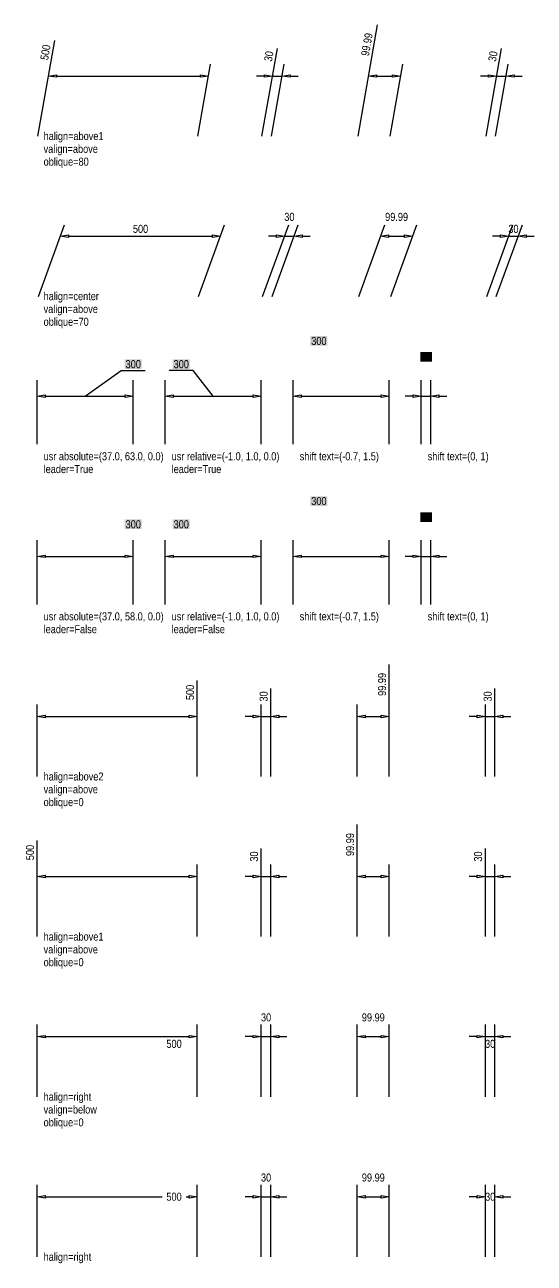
# Model space of a CAD drawing. Header units: metres. Extents: x -0.4 to 49.5, y -0.9 to 73.6.
# Drawn here: x 33.61 to 49.53, y 34.92 to 73.6 of the extents above; entities that cross this region are included whole.
import ezdxf

# ---------------------------------------------------------------- set-up
doc = ezdxf.new("R2010")
doc.units = ezdxf.units.M
doc.styles.add('OpenSansCondensed-Light', font='OpenSansCondensed-Light.ttf')
doc.dimstyles.new('CLOSEDBLANK', dxfattribs={"dimtxt": 0.25, "dimasz": 0.25, "dimexe": 0.375, "dimexo": 0.125, "dimgap": 0.1, "dimtad": 1, "dimlfac": 100, "dimzin": 12, "dimdsep": 46, "dimtxsty": 'OpenSansCondensed-Light', "dimblk": 'CLOSEDBLANK', "dimcen": 2.5, "dimazin": 3, "dimtfac": 0.5, "dimtmove": 2, "dimatfit": 3})

# ---------------------------------------------------------------- blocks, each defined once
blk = doc.blocks.new('_CLOSEDBLANK')
at = {"color": 0, "linetype": 'BYBLOCK'}
blk.add_lwpolyline([(-1, 0.16), (0, 0), (-1, -0.16)], close=True, dxfattribs=at)
blk = doc.blocks.new('*D149')
for p, q in [((34, 35.125), (34, 37.375)), ((39, 35.125), (39, 37.375)), ((34.25, 37), (37.9, 37)), ((38.65, 37), (38.75, 37))]:
    blk.add_line(p, q)
at = {"layer": 'Defpoints'}
for p in [(34, 37), (34, 35), (39, 35)]:
    blk.add_point(p, dxfattribs=at)
at = {"xscale": 0.25, "yscale": 0.25, "rotation": 180}
blk.add_blockref('_CLOSEDBLANK', (34, 37), dxfattribs=at)
at = {"xscale": 0.25, "yscale": 0.25}
blk.add_blockref('_CLOSEDBLANK', (39, 37), dxfattribs=at)
at = {"insert": (38.275, 37), "char_height": 0.25, "attachment_point": 5, "style": 'OpenSansCondensed-Light'}
blk.add_mtext('500', dxfattribs=at)
blk = doc.blocks.new('*D150')
for p, q in [((41, 35.125), (41, 37.375)), ((41.3, 35.125), (41.3, 37.375)), ((40.75, 37), (40.5, 37)), ((41, 37), (41.3, 37)), ((41.55, 37), (41.8, 37))]:
    blk.add_line(p, q)
at = {"layer": 'Defpoints'}
for p in [(41, 37), (41, 35), (41.3, 35)]:
    blk.add_point(p, dxfattribs=at)
at = {"xscale": 0.25, "yscale": 0.25}
blk.add_blockref('_CLOSEDBLANK', (41, 37), dxfattribs=at)
at = {"xscale": 0.25, "yscale": 0.25, "rotation": 180}
blk.add_blockref('_CLOSEDBLANK', (41.3, 37), dxfattribs=at)
at = {"insert": (41.15, 37.6), "char_height": 0.25, "attachment_point": 5, "style": 'OpenSansCondensed-Light'}
blk.add_mtext('30', dxfattribs=at)
blk = doc.blocks.new('*D151')
for p, q in [((44, 35.125), (44, 37.375)), ((44.9999, 35.125), (44.9999, 37.375)), ((44.25, 37), (44.7499, 37))]:
    blk.add_line(p, q)
at = {"layer": 'Defpoints'}
for p in [(44, 37), (44, 35), (44.9999, 35)]:
    blk.add_point(p, dxfattribs=at)
at = {"xscale": 0.25, "yscale": 0.25, "rotation": 180}
blk.add_blockref('_CLOSEDBLANK', (44, 37), dxfattribs=at)
at = {"xscale": 0.25, "yscale": 0.25}
blk.add_blockref('_CLOSEDBLANK', (44.9999, 37), dxfattribs=at)
at = {"insert": (44.49995, 37.6), "char_height": 0.25, "attachment_point": 5, "style": 'OpenSansCondensed-Light'}
blk.add_mtext('99.99', dxfattribs=at)
blk = doc.blocks.new('*D152')
for p, q in [((48, 35.125), (48, 37.375)), ((48.3, 35.125), (48.3, 37.375)), ((47.75, 37), (47.5, 37)), ((48.55, 37), (48.8, 37))]:
    blk.add_line(p, q)
at = {"layer": 'Defpoints'}
for p in [(48, 37), (48, 35), (48.3, 35)]:
    blk.add_point(p, dxfattribs=at)
at = {"xscale": 0.25, "yscale": 0.25}
blk.add_blockref('_CLOSEDBLANK', (48, 37), dxfattribs=at)
at = {"xscale": 0.25, "yscale": 0.25, "rotation": 180}
blk.add_blockref('_CLOSEDBLANK', (48.3, 37), dxfattribs=at)
at = {"insert": (48.15, 37), "char_height": 0.25, "attachment_point": 5, "style": 'OpenSansCondensed-Light'}
blk.add_mtext('30', dxfattribs=at)
blk = doc.blocks.new('*D153')
for p, q in [((34, 40.125), (34, 42.375)), ((39, 40.125), (39, 42.375)), ((34.25, 42), (38.75, 42))]:
    blk.add_line(p, q)
at = {"layer": 'Defpoints'}
for p in [(34, 42), (34, 40), (39, 40)]:
    blk.add_point(p, dxfattribs=at)
at = {"xscale": 0.25, "yscale": 0.25, "rotation": 180}
blk.add_blockref('_CLOSEDBLANK', (34, 42), dxfattribs=at)
at = {"xscale": 0.25, "yscale": 0.25}
blk.add_blockref('_CLOSEDBLANK', (39, 42), dxfattribs=at)
at = {"insert": (38.275, 41.775), "char_height": 0.25, "attachment_point": 5, "style": 'OpenSansCondensed-Light'}
blk.add_mtext('500', dxfattribs=at)
blk = doc.blocks.new('*D154')
for p, q in [((41, 40.125), (41, 42.375)), ((41.3, 40.125), (41.3, 42.375)), ((40.75, 42), (40.5, 42)), ((41, 42), (41.3, 42)), ((41.55, 42), (41.8, 42))]:
    blk.add_line(p, q)
at = {"layer": 'Defpoints'}
for p in [(41, 42), (41, 40), (41.3, 40)]:
    blk.add_point(p, dxfattribs=at)
at = {"xscale": 0.25, "yscale": 0.25}
blk.add_blockref('_CLOSEDBLANK', (41, 42), dxfattribs=at)
at = {"xscale": 0.25, "yscale": 0.25, "rotation": 180}
blk.add_blockref('_CLOSEDBLANK', (41.3, 42), dxfattribs=at)
at = {"insert": (41.15, 42.6), "char_height": 0.25, "attachment_point": 5, "style": 'OpenSansCondensed-Light'}
blk.add_mtext('30', dxfattribs=at)
blk = doc.blocks.new('*D155')
for p, q in [((44, 40.125), (44, 42.375)), ((44.9999, 40.125), (44.9999, 42.375)), ((44.25, 42), (44.7499, 42))]:
    blk.add_line(p, q)
at = {"layer": 'Defpoints'}
for p in [(44, 42), (44, 40), (44.9999, 40)]:
    blk.add_point(p, dxfattribs=at)
at = {"xscale": 0.25, "yscale": 0.25, "rotation": 180}
blk.add_blockref('_CLOSEDBLANK', (44, 42), dxfattribs=at)
at = {"xscale": 0.25, "yscale": 0.25}
blk.add_blockref('_CLOSEDBLANK', (44.9999, 42), dxfattribs=at)
at = {"insert": (44.49995, 42.6), "char_height": 0.25, "attachment_point": 5, "style": 'OpenSansCondensed-Light'}
blk.add_mtext('99.99', dxfattribs=at)
blk = doc.blocks.new('*D156')
for p, q in [((48, 40.125), (48, 42.375)), ((48.3, 40.125), (48.3, 42.375)), ((47.75, 42), (47.5, 42)), ((48, 42), (48.3, 42)), ((48.55, 42), (48.8, 42))]:
    blk.add_line(p, q)
at = {"layer": 'Defpoints'}
for p in [(48, 42), (48, 40), (48.3, 40)]:
    blk.add_point(p, dxfattribs=at)
at = {"xscale": 0.25, "yscale": 0.25}
blk.add_blockref('_CLOSEDBLANK', (48, 42), dxfattribs=at)
at = {"xscale": 0.25, "yscale": 0.25, "rotation": 180}
blk.add_blockref('_CLOSEDBLANK', (48.3, 42), dxfattribs=at)
at = {"insert": (48.15, 41.775), "char_height": 0.25, "attachment_point": 5, "style": 'OpenSansCondensed-Light'}
blk.add_mtext('30', dxfattribs=at)
blk = doc.blocks.new('*D157')
for p, q in [((34, 45.125), (34, 48.125)), ((39, 45.125), (39, 47.375)), ((34.25, 47), (38.75, 47))]:
    blk.add_line(p, q)
at = {"layer": 'Defpoints'}
for p in [(34, 47), (34, 45), (39, 45)]:
    blk.add_point(p, dxfattribs=at)
at = {"xscale": 0.25, "yscale": 0.25, "rotation": 180}
blk.add_blockref('_CLOSEDBLANK', (34, 47), dxfattribs=at)
at = {"xscale": 0.25, "yscale": 0.25}
blk.add_blockref('_CLOSEDBLANK', (39, 47), dxfattribs=at)
at = {"insert": (33.775, 47.75), "char_height": 0.25, "attachment_point": 5, "rotation": 90, "style": 'OpenSansCondensed-Light'}
blk.add_mtext('500', dxfattribs=at)
blk = doc.blocks.new('*D158')
for p, q in [((41, 45.125), (41, 47.875)), ((41.3, 45.125), (41.3, 47.375)), ((40.75, 47), (40.5, 47)), ((41, 47), (41.3, 47)), ((41.55, 47), (41.8, 47))]:
    blk.add_line(p, q)
at = {"layer": 'Defpoints'}
for p in [(41, 47), (41, 45), (41.3, 45)]:
    blk.add_point(p, dxfattribs=at)
at = {"xscale": 0.25, "yscale": 0.25}
blk.add_blockref('_CLOSEDBLANK', (41, 47), dxfattribs=at)
at = {"xscale": 0.25, "yscale": 0.25, "rotation": 180}
blk.add_blockref('_CLOSEDBLANK', (41.3, 47), dxfattribs=at)
at = {"insert": (40.775, 47.625), "char_height": 0.25, "attachment_point": 5, "rotation": 90, "style": 'OpenSansCondensed-Light'}
blk.add_mtext('30', dxfattribs=at)
blk = doc.blocks.new('*D159')
for p, q in [((44, 45.125), (44, 48.625)), ((44.9999, 45.125), (44.9999, 47.375)), ((44.25, 47), (44.7499, 47))]:
    blk.add_line(p, q)
at = {"layer": 'Defpoints'}
for p in [(44, 47), (44, 45), (44.9999, 45)]:
    blk.add_point(p, dxfattribs=at)
at = {"xscale": 0.25, "yscale": 0.25, "rotation": 180}
blk.add_blockref('_CLOSEDBLANK', (44, 47), dxfattribs=at)
at = {"xscale": 0.25, "yscale": 0.25}
blk.add_blockref('_CLOSEDBLANK', (44.9999, 47), dxfattribs=at)
at = {"insert": (43.775, 48), "char_height": 0.25, "attachment_point": 5, "rotation": 90, "style": 'OpenSansCondensed-Light'}
blk.add_mtext('99.99', dxfattribs=at)
blk = doc.blocks.new('*D160')
for p, q in [((48, 45.125), (48, 47.875)), ((48.3, 45.125), (48.3, 47.375)), ((47.75, 47), (47.5, 47)), ((48, 47), (48.3, 47)), ((48.55, 47), (48.8, 47))]:
    blk.add_line(p, q)
at = {"layer": 'Defpoints'}
for p in [(48, 47), (48, 45), (48.3, 45)]:
    blk.add_point(p, dxfattribs=at)
at = {"xscale": 0.25, "yscale": 0.25}
blk.add_blockref('_CLOSEDBLANK', (48, 47), dxfattribs=at)
at = {"xscale": 0.25, "yscale": 0.25, "rotation": 180}
blk.add_blockref('_CLOSEDBLANK', (48.3, 47), dxfattribs=at)
at = {"insert": (47.775, 47.625), "char_height": 0.25, "attachment_point": 5, "rotation": 90, "style": 'OpenSansCondensed-Light'}
blk.add_mtext('30', dxfattribs=at)
blk = doc.blocks.new('*D161')
for p, q in [((39, 50.125), (39, 53.125)), ((34, 50.125), (34, 52.375)), ((34.25, 52), (38.75, 52))]:
    blk.add_line(p, q)
at = {"layer": 'Defpoints'}
for p in [(34, 52), (34, 50), (39, 50)]:
    blk.add_point(p, dxfattribs=at)
at = {"xscale": 0.25, "yscale": 0.25, "rotation": 180}
blk.add_blockref('_CLOSEDBLANK', (34, 52), dxfattribs=at)
at = {"xscale": 0.25, "yscale": 0.25}
blk.add_blockref('_CLOSEDBLANK', (39, 52), dxfattribs=at)
at = {"insert": (38.775, 52.75), "char_height": 0.25, "attachment_point": 5, "rotation": 90, "style": 'OpenSansCondensed-Light'}
blk.add_mtext('500', dxfattribs=at)
blk = doc.blocks.new('*D162')
for p, q in [((41.3, 50.125), (41.3, 52.875)), ((41, 50.125), (41, 52.375)), ((40.75, 52), (40.5, 52)), ((41, 52), (41.3, 52)), ((41.55, 52), (41.8, 52))]:
    blk.add_line(p, q)
at = {"layer": 'Defpoints'}
for p in [(41, 52), (41, 50), (41.3, 50)]:
    blk.add_point(p, dxfattribs=at)
at = {"xscale": 0.25, "yscale": 0.25}
blk.add_blockref('_CLOSEDBLANK', (41, 52), dxfattribs=at)
at = {"xscale": 0.25, "yscale": 0.25, "rotation": 180}
blk.add_blockref('_CLOSEDBLANK', (41.3, 52), dxfattribs=at)
at = {"insert": (41.075, 52.625), "char_height": 0.25, "attachment_point": 5, "rotation": 90, "style": 'OpenSansCondensed-Light'}
blk.add_mtext('30', dxfattribs=at)
blk = doc.blocks.new('*D163')
for p, q in [((44.9999, 50.125), (44.9999, 53.625)), ((44, 50.125), (44, 52.375)), ((44.25, 52), (44.7499, 52))]:
    blk.add_line(p, q)
at = {"layer": 'Defpoints'}
for p in [(44, 52), (44, 50), (44.9999, 50)]:
    blk.add_point(p, dxfattribs=at)
at = {"xscale": 0.25, "yscale": 0.25, "rotation": 180}
blk.add_blockref('_CLOSEDBLANK', (44, 52), dxfattribs=at)
at = {"xscale": 0.25, "yscale": 0.25}
blk.add_blockref('_CLOSEDBLANK', (44.9999, 52), dxfattribs=at)
at = {"insert": (44.7749, 53), "char_height": 0.25, "attachment_point": 5, "rotation": 90, "style": 'OpenSansCondensed-Light'}
blk.add_mtext('99.99', dxfattribs=at)
blk = doc.blocks.new('*D164')
for p, q in [((48.3, 50.125), (48.3, 52.875)), ((48, 50.125), (48, 52.375)), ((47.75, 52), (47.5, 52)), ((48, 52), (48.3, 52)), ((48.55, 52), (48.8, 52))]:
    blk.add_line(p, q)
at = {"layer": 'Defpoints'}
for p in [(48, 52), (48, 50), (48.3, 50)]:
    blk.add_point(p, dxfattribs=at)
at = {"xscale": 0.25, "yscale": 0.25}
blk.add_blockref('_CLOSEDBLANK', (48, 52), dxfattribs=at)
at = {"xscale": 0.25, "yscale": 0.25, "rotation": 180}
blk.add_blockref('_CLOSEDBLANK', (48.3, 52), dxfattribs=at)
at = {"insert": (48.075, 52.625), "char_height": 0.25, "attachment_point": 5, "rotation": 90, "style": 'OpenSansCondensed-Light'}
blk.add_mtext('30', dxfattribs=at)
blk = doc.blocks.new('*D165')
for p, q in [((34, 55.5), (34, 57.5)), ((37, 55.5), (37, 57.5)), ((34.25, 57), (36.75, 57))]:
    blk.add_line(p, q)
at = {"layer": 'Defpoints'}
for p in [(34, 57), (34, 55), (37, 55)]:
    blk.add_point(p, dxfattribs=at)
at = {"xscale": 0.25, "yscale": 0.25, "rotation": 180}
blk.add_blockref('_CLOSEDBLANK', (34, 57), dxfattribs=at)
at = {"xscale": 0.25, "yscale": 0.25}
blk.add_blockref('_CLOSEDBLANK', (37, 57), dxfattribs=at)
at = {"insert": (37, 58), "char_height": 0.25, "attachment_point": 5, "style": 'OpenSansCondensed-Light', "bg_fill": 1, "box_fill_scale": 1.1, "bg_fill_color": 4}
blk.add_mtext('300', dxfattribs=at)
blk = doc.blocks.new('*D166')
for p, q in [((38, 55.5), (38, 57.5)), ((41, 55.5), (41, 57.5)), ((38.25, 57), (40.75, 57))]:
    blk.add_line(p, q)
at = {"layer": 'Defpoints'}
for p in [(38, 57), (38, 55), (41, 55)]:
    blk.add_point(p, dxfattribs=at)
at = {"xscale": 0.25, "yscale": 0.25, "rotation": 180}
blk.add_blockref('_CLOSEDBLANK', (38, 57), dxfattribs=at)
at = {"xscale": 0.25, "yscale": 0.25}
blk.add_blockref('_CLOSEDBLANK', (41, 57), dxfattribs=at)
at = {"insert": (38.5, 58), "char_height": 0.25, "attachment_point": 5, "style": 'OpenSansCondensed-Light', "bg_fill": 1, "box_fill_scale": 1.1, "bg_fill_color": 4}
blk.add_mtext('300', dxfattribs=at)
blk = doc.blocks.new('*D167')
for p, q in [((42, 55.5), (42, 57.5)), ((45, 55.5), (45, 57.5)), ((42.25, 57), (44.75, 57))]:
    blk.add_line(p, q)
at = {"layer": 'Defpoints'}
for p in [(42, 57), (42, 55), (45, 55)]:
    blk.add_point(p, dxfattribs=at)
at = {"xscale": 0.25, "yscale": 0.25, "rotation": 180}
blk.add_blockref('_CLOSEDBLANK', (42, 57), dxfattribs=at)
at = {"xscale": 0.25, "yscale": 0.25}
blk.add_blockref('_CLOSEDBLANK', (45, 57), dxfattribs=at)
at = {"insert": (42.8, 58.725), "char_height": 0.25, "attachment_point": 5, "style": 'OpenSansCondensed-Light', "bg_fill": 1, "box_fill_scale": 1.1, "bg_fill_color": 4}
blk.add_mtext('300', dxfattribs=at)
blk = doc.blocks.new('*D168')
for p, q in [((46, 55.5), (46, 57.5)), ((46.3, 55.5), (46.3, 57.5)), ((45.75, 57), (45.5, 57)), ((46, 57), (46.3, 57)), ((46.55, 57), (46.8, 57))]:
    blk.add_line(p, q)
at = {"layer": 'Defpoints'}
for p in [(46, 57), (46, 55), (46.3, 55)]:
    blk.add_point(p, dxfattribs=at)
at = {"xscale": 0.25, "yscale": 0.25}
blk.add_blockref('_CLOSEDBLANK', (46, 57), dxfattribs=at)
at = {"xscale": 0.25, "yscale": 0.25, "rotation": 180}
blk.add_blockref('_CLOSEDBLANK', (46.3, 57), dxfattribs=at)
at = {"insert": (46.15, 58.225), "char_height": 0.25, "attachment_point": 5, "style": 'OpenSansCondensed-Light', "bg_fill": 1, "box_fill_scale": 1.1, "bg_fill_color": 4}
blk.add_mtext('30', dxfattribs=at)
blk = doc.blocks.new('*D169')
for p, q in [((35.5, 62), (36.625, 62.8)), ((36.625, 62.8), (37.375, 62.8)), ((34, 60.5), (34, 62.5)), ((37, 60.5), (37, 62.5)), ((34.25, 62), (36.75, 62))]:
    blk.add_line(p, q)
at = {"layer": 'Defpoints'}
for p in [(34, 62), (34, 60), (37, 60)]:
    blk.add_point(p, dxfattribs=at)
at = {"xscale": 0.25, "yscale": 0.25, "rotation": 180}
blk.add_blockref('_CLOSEDBLANK', (34, 62), dxfattribs=at)
at = {"xscale": 0.25, "yscale": 0.25}
blk.add_blockref('_CLOSEDBLANK', (37, 62), dxfattribs=at)
at = {"insert": (37, 63), "char_height": 0.25, "attachment_point": 5, "style": 'OpenSansCondensed-Light', "bg_fill": 1, "box_fill_scale": 1.1, "bg_fill_color": 4}
blk.add_mtext('300', dxfattribs=at)
blk = doc.blocks.new('*D170')
for p, q in [((38.875, 62.8), (38.125, 62.8)), ((39.5, 62), (38.875, 62.8)), ((38, 60.5), (38, 62.5)), ((41, 60.5), (41, 62.5)), ((38.25, 62), (40.75, 62))]:
    blk.add_line(p, q)
at = {"layer": 'Defpoints'}
for p in [(38, 62), (38, 60), (41, 60)]:
    blk.add_point(p, dxfattribs=at)
at = {"xscale": 0.25, "yscale": 0.25, "rotation": 180}
blk.add_blockref('_CLOSEDBLANK', (38, 62), dxfattribs=at)
at = {"xscale": 0.25, "yscale": 0.25}
blk.add_blockref('_CLOSEDBLANK', (41, 62), dxfattribs=at)
at = {"insert": (38.5, 63), "char_height": 0.25, "attachment_point": 5, "style": 'OpenSansCondensed-Light', "bg_fill": 1, "box_fill_scale": 1.1, "bg_fill_color": 4}
blk.add_mtext('300', dxfattribs=at)
blk = doc.blocks.new('*D171')
for p, q in [((42, 60.5), (42, 62.5)), ((45, 60.5), (45, 62.5)), ((42.25, 62), (44.75, 62))]:
    blk.add_line(p, q)
at = {"layer": 'Defpoints'}
for p in [(42, 62), (42, 60), (45, 60)]:
    blk.add_point(p, dxfattribs=at)
at = {"xscale": 0.25, "yscale": 0.25, "rotation": 180}
blk.add_blockref('_CLOSEDBLANK', (42, 62), dxfattribs=at)
at = {"xscale": 0.25, "yscale": 0.25}
blk.add_blockref('_CLOSEDBLANK', (45, 62), dxfattribs=at)
at = {"insert": (42.8, 63.725), "char_height": 0.25, "attachment_point": 5, "style": 'OpenSansCondensed-Light', "bg_fill": 1, "box_fill_scale": 1.1, "bg_fill_color": 4}
blk.add_mtext('300', dxfattribs=at)
blk = doc.blocks.new('*D172')
for p, q in [((46, 60.5), (46, 62.5)), ((46.3, 60.5), (46.3, 62.5)), ((45.75, 62), (45.5, 62)), ((46, 62), (46.3, 62)), ((46.55, 62), (46.8, 62))]:
    blk.add_line(p, q)
at = {"layer": 'Defpoints'}
for p in [(46, 62), (46, 60), (46.3, 60)]:
    blk.add_point(p, dxfattribs=at)
at = {"xscale": 0.25, "yscale": 0.25}
blk.add_blockref('_CLOSEDBLANK', (46, 62), dxfattribs=at)
at = {"xscale": 0.25, "yscale": 0.25, "rotation": 180}
blk.add_blockref('_CLOSEDBLANK', (46.3, 62), dxfattribs=at)
at = {"insert": (46.15, 63.225), "char_height": 0.25, "attachment_point": 5, "style": 'OpenSansCondensed-Light', "bg_fill": 1, "box_fill_scale": 1.1, "bg_fill_color": 4}
blk.add_mtext('30', dxfattribs=at)
blk = doc.blocks.new('*D173')
for p, q in [((34.043, 65.117), (34.856, 67.352)), ((39.043, 65.117), (39.856, 67.352)), ((34.978, 67), (39.478, 67))]:
    blk.add_line(p, q)
at = {"layer": 'Defpoints'}
for p in [(34.728, 67), (34, 65), (39, 65)]:
    blk.add_point(p, dxfattribs=at)
at = {"xscale": 0.25, "yscale": 0.25, "rotation": 180}
blk.add_blockref('_CLOSEDBLANK', (34.728, 67), dxfattribs=at)
at = {"xscale": 0.25, "yscale": 0.25}
blk.add_blockref('_CLOSEDBLANK', (39.728, 67), dxfattribs=at)
at = {"insert": (37.228, 67.225), "char_height": 0.25, "attachment_point": 5, "style": 'OpenSansCondensed-Light'}
blk.add_mtext('500', dxfattribs=at)
blk = doc.blocks.new('*D174')
for p, q in [((41.043, 65.117), (41.856, 67.352)), ((41.343, 65.117), (42.156, 67.352)), ((41.478, 67), (41.228, 67)), ((41.728, 67), (42.028, 67)), ((42.278, 67), (42.528, 67))]:
    blk.add_line(p, q)
at = {"layer": 'Defpoints'}
for p in [(41.728, 67), (41, 65), (41.3, 65)]:
    blk.add_point(p, dxfattribs=at)
at = {"xscale": 0.25, "yscale": 0.25}
blk.add_blockref('_CLOSEDBLANK', (41.728, 67), dxfattribs=at)
at = {"xscale": 0.25, "yscale": 0.25, "rotation": 180}
blk.add_blockref('_CLOSEDBLANK', (42.028, 67), dxfattribs=at)
at = {"insert": (41.878, 67.6), "char_height": 0.25, "attachment_point": 5, "style": 'OpenSansCondensed-Light'}
blk.add_mtext('30', dxfattribs=at)
blk = doc.blocks.new('*D175')
for p, q in [((44.043, 65.117), (44.856, 67.352)), ((45.043, 65.117), (45.856, 67.352)), ((44.978, 67), (45.478, 67))]:
    blk.add_line(p, q)
at = {"layer": 'Defpoints'}
for p in [(44.728, 67), (44, 65), (45, 65)]:
    blk.add_point(p, dxfattribs=at)
at = {"xscale": 0.25, "yscale": 0.25, "rotation": 180}
blk.add_blockref('_CLOSEDBLANK', (44.728, 67), dxfattribs=at)
at = {"xscale": 0.25, "yscale": 0.25}
blk.add_blockref('_CLOSEDBLANK', (45.728, 67), dxfattribs=at)
at = {"insert": (45.228, 67.6), "char_height": 0.25, "attachment_point": 5, "style": 'OpenSansCondensed-Light'}
blk.add_mtext('99.99', dxfattribs=at)
blk = doc.blocks.new('*D176')
for p, q in [((48.043, 65.117), (48.856, 67.352)), ((48.343, 65.117), (49.156, 67.352)), ((48.478, 67), (48.228, 67)), ((48.728, 67), (49.028, 67)), ((49.278, 67), (49.528, 67))]:
    blk.add_line(p, q)
at = {"layer": 'Defpoints'}
for p in [(48.728, 67), (48, 65), (48.3, 65)]:
    blk.add_point(p, dxfattribs=at)
at = {"xscale": 0.25, "yscale": 0.25}
blk.add_blockref('_CLOSEDBLANK', (48.728, 67), dxfattribs=at)
at = {"xscale": 0.25, "yscale": 0.25, "rotation": 180}
blk.add_blockref('_CLOSEDBLANK', (49.028, 67), dxfattribs=at)
at = {"insert": (48.878, 67.225), "char_height": 0.25, "attachment_point": 5, "style": 'OpenSansCondensed-Light'}
blk.add_mtext('30', dxfattribs=at)
blk = doc.blocks.new('*D177')
for p, q in [((34.022, 70.123), (34.548, 73.108)), ((39.022, 70.123), (39.418, 72.369)), ((34.603, 72), (39.103, 72))]:
    blk.add_line(p, q)
at = {"layer": 'Defpoints'}
for p in [(34.353, 72), (34, 70), (39, 70)]:
    blk.add_point(p, dxfattribs=at)
at = {"xscale": 0.25, "yscale": 0.25, "rotation": 180}
blk.add_blockref('_CLOSEDBLANK', (34.353, 72), dxfattribs=at)
at = {"xscale": 0.25, "yscale": 0.25}
blk.add_blockref('_CLOSEDBLANK', (39.353, 72), dxfattribs=at)
at = {"insert": (34.258, 72.739), "char_height": 0.25, "attachment_point": 5, "rotation": 80, "style": 'OpenSansCondensed-Light'}
blk.add_mtext('500', dxfattribs=at)
blk = doc.blocks.new('*D178')
for p, q in [((41.022, 70.123), (41.505, 72.862)), ((41.322, 70.123), (41.718, 72.369)), ((41.103, 72), (40.853, 72)), ((41.353, 72), (41.653, 72)), ((41.903, 72), (42.153, 72))]:
    blk.add_line(p, q)
at = {"layer": 'Defpoints'}
for p in [(41.353, 72), (41, 70), (41.3, 70)]:
    blk.add_point(p, dxfattribs=at)
at = {"xscale": 0.25, "yscale": 0.25}
blk.add_blockref('_CLOSEDBLANK', (41.353, 72), dxfattribs=at)
at = {"xscale": 0.25, "yscale": 0.25, "rotation": 180}
blk.add_blockref('_CLOSEDBLANK', (41.653, 72), dxfattribs=at)
at = {"insert": (41.236, 72.616), "char_height": 0.25, "attachment_point": 5, "rotation": 80, "style": 'OpenSansCondensed-Light'}
blk.add_mtext('30', dxfattribs=at)
blk = doc.blocks.new('*D179')
for p, q in [((44.022, 70.123), (44.635, 73.6)), ((45.022, 70.123), (45.418, 72.369)), ((44.603, 72), (45.103, 72))]:
    blk.add_line(p, q)
at = {"layer": 'Defpoints'}
for p in [(44.353, 72), (44, 70), (45, 70)]:
    blk.add_point(p, dxfattribs=at)
at = {"xscale": 0.25, "yscale": 0.25, "rotation": 180}
blk.add_blockref('_CLOSEDBLANK', (44.353, 72), dxfattribs=at)
at = {"xscale": 0.25, "yscale": 0.25}
blk.add_blockref('_CLOSEDBLANK', (45.353, 72), dxfattribs=at)
at = {"insert": (44.301, 72.985), "char_height": 0.25, "attachment_point": 5, "rotation": 80, "style": 'OpenSansCondensed-Light'}
blk.add_mtext('99.99', dxfattribs=at)
blk = doc.blocks.new('*D180')
for p, q in [((48.022, 70.123), (48.505, 72.862)), ((48.322, 70.123), (48.718, 72.369)), ((48.103, 72), (47.853, 72)), ((48.353, 72), (48.653, 72)), ((48.903, 72), (49.153, 72))]:
    blk.add_line(p, q)
at = {"layer": 'Defpoints'}
for p in [(48.353, 72), (48, 70), (48.3, 70)]:
    blk.add_point(p, dxfattribs=at)
at = {"xscale": 0.25, "yscale": 0.25}
blk.add_blockref('_CLOSEDBLANK', (48.353, 72), dxfattribs=at)
at = {"xscale": 0.25, "yscale": 0.25, "rotation": 180}
blk.add_blockref('_CLOSEDBLANK', (48.653, 72), dxfattribs=at)
at = {"insert": (48.236, 72.616), "char_height": 0.25, "attachment_point": 5, "rotation": 80, "style": 'OpenSansCondensed-Light'}
blk.add_mtext('30', dxfattribs=at)

msp = doc.modelspace()

# ---------------------------------------------------------------- texts
at = {"style": 'OpenSansCondensed-Light'}
for s, p in [('halign=above1', (34.2, 70)), ('valign=above', (34.2, 69.6)), ('oblique=80', (34.2, 69.2)), ('halign=center', (34.2, 65)), ('valign=above', (34.2, 64.6)), ('oblique=70', (34.2, 64.2)), ('usr absolute=(37.0, 63.0, 0.0)', (34.2, 60)), ('usr relative=(-1.0, 1.0, 0.0)', (38.2, 60)), ('shift text=(-0.7, 1.5)', (42.2, 60)), ('shift text=(0, 1)', (46.2, 60)), ('leader=True', (34.2, 59.6)), ('leader=True', (38.2, 59.6)), ('usr absolute=(37.0, 58.0, 0.0)', (34.2, 55)), ('usr relative=(-1.0, 1.0, 0.0)', (38.2, 55)), ('shift text=(-0.7, 1.5)', (42.2, 55)), ('shift text=(0, 1)', (46.2, 55)), ('leader=False', (34.2, 54.6)), ('leader=False', (38.2, 54.6)), ('halign=above2', (34.2, 50)), ('valign=above', (34.2, 49.6)), ('oblique=0', (34.2, 49.2)), ('halign=above1', (34.2, 45)), ('valign=above', (34.2, 44.6)), ('oblique=0', (34.2, 44.2)), ('halign=right', (34.2, 40)), ('valign=below', (34.2, 39.6)), ('oblique=0', (34.2, 39.2)), ('halign=right', (34.2, 35))]:
    msp.add_text(s, height=0.25, dxfattribs=at).set_placement(p)

# ---------------------------------------------------------------- dimensions: what is measured, and where the dimension line sits
for base, p1, p2, override, picture, middle, slant in [((44.35265, 72), (44, 70), (44.9999, 70), {"dimtad": 1, "dimjust": 3, "dimdec": 2}, '*D179', (44.3013, 72.98481), 80), ((34.35265, 72), (34, 70), (39, 70), {"dimtad": 1, "dimjust": 3}, '*D177', (34.25789, 72.73861), 80), ((41.35265, 72), (41, 70), (41.3, 70), {"dimtad": 1, "dimjust": 3}, '*D178', (41.23618, 72.6155), 80), ((48.35265, 72), (48, 70), (48.3, 70), {"dimtad": 1, "dimjust": 3, "dimtix": 1}, '*D180', (48.23618, 72.6155), 80), ((41.72794, 67), (41, 65), (41.3, 65), {"dimtad": 1, "dimjust": 0}, '*D174', (41.87794, 67.6), 70), ((44.72794, 67), (44, 65), (44.9999, 65), {"dimtad": 1, "dimjust": 0, "dimdec": 2}, '*D175', (45.22789, 67.6), 70), ((34.72794, 67), (34, 65), (39, 65), {"dimtad": 1, "dimjust": 0}, '*D173', (37.22794, 67.225), 70), ((48.72794, 67), (48, 65), (48.3, 65), {"dimtad": 1, "dimjust": 0, "dimtix": 1}, '*D176', (48.87794, 67.225), 70)]:
    dim = msp.add_linear_dim(base=base, p1=p1, p2=p2, dimstyle='CLOSEDBLANK', override=override)
    dim.commit()
    dim.dimension.update_dxf_attribs({"geometry": picture, "text_midpoint": middle, "oblique_angle": slant})
for base, p1, p2, override, picture, middle in [((42, 62), (42, 60), (45, 60), {"dimexe": 0.5, "dimexo": 0.5, "dimdle": 0, "dimtmove": 2, "dimtfill": 2, "dimtfillclr": 4}, '*D171', (42.8, 63.725)), ((34, 62), (34, 60), (37, 60), {"dimexe": 0.5, "dimexo": 0.5, "dimdle": 0, "dimtmove": 1, "dimtfill": 2, "dimtfillclr": 4}, '*D169', (36.625, 62.8)), ((38, 62), (38, 60), (41, 60), {"dimexe": 0.5, "dimexo": 0.5, "dimdle": 0, "dimtmove": 1, "dimtfill": 2, "dimtfillclr": 4}, '*D170', (38.875, 62.8)), ((46, 62), (46, 60), (46.3, 60), {"dimexe": 0.5, "dimexo": 0.5, "dimdle": 0, "dimtix": 1, "dimtmove": 2, "dimtfill": 2, "dimtfillclr": 4}, '*D172', (46.15, 63.225)), ((42, 57), (42, 55), (45, 55), {"dimexe": 0.5, "dimexo": 0.5, "dimdle": 0, "dimtmove": 2, "dimtfill": 2, "dimtfillclr": 4}, '*D167', (42.8, 58.725)), ((34, 57), (34, 55), (37, 55), {"dimexe": 0.5, "dimexo": 0.5, "dimdle": 0, "dimtmove": 2, "dimtfill": 2, "dimtfillclr": 4}, '*D165', (37, 58)), ((38, 57), (38, 55), (41, 55), {"dimexe": 0.5, "dimexo": 0.5, "dimdle": 0, "dimtmove": 2, "dimtfill": 2, "dimtfillclr": 4}, '*D166', (38.5, 58)), ((46, 57), (46, 55), (46.3, 55), {"dimexe": 0.5, "dimexo": 0.5, "dimdle": 0, "dimtix": 1, "dimtmove": 2, "dimtfill": 2, "dimtfillclr": 4}, '*D168', (46.15, 58.225))]:
    dim = msp.add_linear_dim(base=base, p1=p1, p2=p2, dimstyle='CLOSEDBLANK', override=override)
    dim.commit()
    dim.dimension.update_dxf_attribs({"geometry": picture, "text_midpoint": middle, "dimtype": 160})
for base, p1, p2, override, picture, middle in [((44, 52), (44, 50), (44.9999, 50), {"dimtad": 1, "dimjust": 4, "dimdec": 2}, '*D163', (44.7749, 53)), ((34, 52), (34, 50), (39, 50), {"dimtad": 1, "dimjust": 4}, '*D161', (38.775, 52.75)), ((41, 52), (41, 50), (41.3, 50), {"dimtad": 1, "dimjust": 4}, '*D162', (41.075, 52.625)), ((48, 52), (48, 50), (48.3, 50), {"dimtad": 1, "dimjust": 4, "dimtix": 1}, '*D164', (48.075, 52.625)), ((44, 47), (44, 45), (44.9999, 45), {"dimtad": 1, "dimjust": 3, "dimdec": 2}, '*D159', (43.775, 48)), ((34, 47), (34, 45), (39, 45), {"dimtad": 1, "dimjust": 3}, '*D157', (33.775, 47.75)), ((41, 47), (41, 45), (41.3, 45), {"dimtad": 1, "dimjust": 3}, '*D158', (40.775, 47.625)), ((48, 47), (48, 45), (48.3, 45), {"dimtad": 1, "dimjust": 3, "dimtix": 1}, '*D160', (47.775, 47.625)), ((41, 42), (41, 40), (41.3, 40), {"dimtad": 4, "dimjust": 2}, '*D154', (41.15, 42.6)), ((44, 42), (44, 40), (44.9999, 40), {"dimtad": 4, "dimjust": 2, "dimdec": 2}, '*D155', (44.49995, 42.6)), ((34, 42), (34, 40), (39, 40), {"dimtad": 4, "dimjust": 2}, '*D153', (38.275, 41.775)), ((48, 42), (48, 40), (48.3, 40), {"dimtad": 4, "dimjust": 2, "dimtix": 1}, '*D156', (48.15, 41.775)), ((41, 37), (41, 35), (41.3, 35), {"dimtad": 0, "dimjust": 2}, '*D150', (41.15, 37.6)), ((44, 37), (44, 35), (44.9999, 35), {"dimtad": 0, "dimjust": 2, "dimdec": 2}, '*D151', (44.49995, 37.6)), ((34, 37), (34, 35), (39, 35), {"dimtad": 0, "dimjust": 2}, '*D149', (38.275, 37)), ((48, 37), (48, 35), (48.3, 35), {"dimtad": 0, "dimjust": 2, "dimtix": 1}, '*D152', (48.15, 37))]:
    dim = msp.add_linear_dim(base=base, p1=p1, p2=p2, dimstyle='CLOSEDBLANK', override=override)
    dim.commit()
    dim.dimension.update_dxf_attribs({"geometry": picture, "text_midpoint": middle})

doc.saveas('drawing.dxf')
